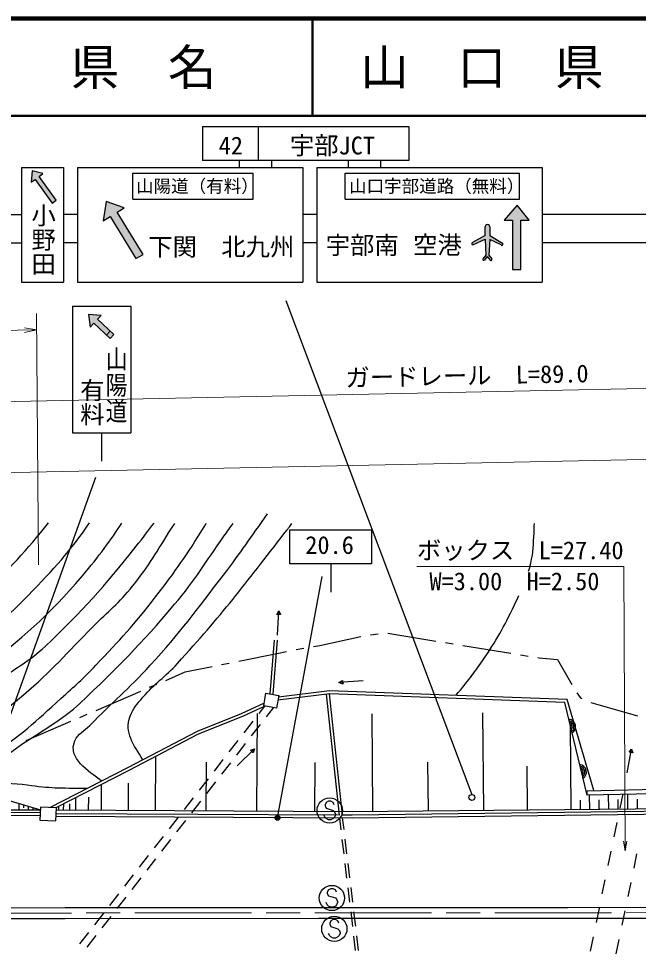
# Model space of a CAD drawing. Units: millimetres, scale not verified. Extents: x 40000 to 680000, y 20000 to 380000.
# Drawn here: x 302798 to 366456, y 284137 to 380000 of the extents above; entities that cross this region are included whole.
import ezdxf
from ezdxf.enums import TextEntityAlignment as Align

# ---------------------------------------------------------------- set-up
doc = ezdxf.new("R2010")
doc.units = ezdxf.units.MM
doc.header["$LTSCALE"] = 1000
doc.header["$PDMODE"] = 32
doc.header["$PDSIZE"] = 500
doc.linetypes.add('CHAIN', pattern=[18.5, 12, -1.5, 3.5, -1.5])
for name, color, linetype, lineweight in [('M-BGD', 7, 'Continuous', 25), ('M-BMK', 2, 'CHAIN', 13), ('M-BMK-ROW', 30, 'Continuous', 25), ('M-STR-HTXT', 7, 'Continuous', 13), ('M-STR-STR1', 1, 'Continuous', 25), ('M-STR-STRC', 7, 'Continuous', 25), ('M-TTL', 2, 'Continuous', 140), ('M-TTL-LINE', 7, 'Continuous', 50)]:
    doc.layers.add(name, color=color, linetype=linetype, lineweight=lineweight)
doc.layers.add('M-BMK-HTXT', color=7, linetype='Continuous')
doc.layers.add('M-TTL-TXT', color=7, linetype='Continuous')
doc.styles.add('@ＭＳ ゴシック', font='')
doc.styles.add('ＭＳ ゴシック', font='')
doc.styles.get('@ＭＳ ゴシック').set_extended_font_data('@MS Gothic')
doc.styles.get('ＭＳ ゴシック').set_extended_font_data('MS Gothic')

# ---------------------------------------------------------------- blocks, each defined once
blk = doc.blocks.new('open_arrow')
at = {"color": 0, "linetype": 'Continuous', "lineweight": -2}
blk.add_lwpolyline([(7.5, 1.25), (0, 0), (7.5, -1.25)], dxfattribs=at)

msp = doc.modelspace()

# ---------------------------------------------------------------- hatches: boundary and pattern name
at = {"layer": 'M-STR-STRC'}
for points in [[(306238, 361050), (306644, 361342), (304891, 363777), (305297, 364069), (304182, 364374), (304080, 363193), (304485, 363485)], [(314851, 355332), (315572, 355776), (312910, 360099), (313631, 360542), (311786, 361193), (311469, 359212), (312190, 359655)], [(353533, 354219), (354379, 354219), (354379, 359295), (355225, 359295), (353996, 360816), (352687, 359295), (353533, 359295)], [(351415, 355298), (351415, 355298), (351115, 355704), (351203, 357315), (352382, 356736, 0.42104), (352528, 356773, 0.42104), (352488, 356917), (352488, 356917), (351199, 357707), (351199, 358605, -0.00044), (351199, 358604), (351199, 358604), (351199, 358605), (351199, 358605, -0.00043), (351199, 358604), (351199, 358604), (351199, 358605, -0.00043), (351199, 358604), (351199, 358604), (351199, 358605), (351199, 358605, -0.00043), (351199, 358604), (351199, 358604), (351199, 358605), (351199, 358605, -0.00042), (351199, 358604), (351199, 358604), (351199, 358605, -0.00042), (351199, 358604), (351199, 358604), (351199, 358605), (351199, 358605, -0.00042), (351199, 358604), (351199, 358604), (351199, 358605), (351199, 358605, -0.00041), (351199, 358604), (351199, 358604), (351199, 358605), (351199, 358605, -0.00041), (351199, 358604), (351199, 358604), (351199, 358605), (351199, 358605, -0.00041), (351199, 358604), (351199, 358604), (351199, 358605), (351199, 358605, -0.0004), (351199, 358604), (351199, 358604), (351199, 358605), (351199, 358605, -0.0004), (351199, 358604), (351199, 358604), (351199, 358605), (351199, 358605, -0.0004), (351199, 358604), (351199, 358604), (351199, 358605), (351199, 358605, -0.00039), (351199, 358604), (351199, 358604), (351199, 358605), (351199, 358605, -0.00039), (351199, 358604), (351199, 358604), (351199, 358605, -0.00039), (351199, 358604), (351199, 358604), (351199, 358605), (351199, 358605, -0.00039), (351199, 358604), (351199, 358604), (351199, 358605), (351199, 358605, -0.00038), (351199, 358604), (351199, 358604), (351199, 358605), (351199, 358605, -0.00038), (351199, 358604), (351199, 358604), (351199, 358605), (351199, 358605, -0.00038), (351199, 358604), (351199, 358604), (351199, 358605), (351199, 358605, -0.00037), (351199, 358604), (351199, 358604), (351199, 358605, -0.00037), (351199, 358604), (351199, 358604), (351199, 358605), (351199, 358605, -0.00037), (351199, 358604), (351199, 358604), (351199, 358605), (351199, 358605, -0.00037), (351199, 358604), (351199, 358604), (351199, 358605), (351199, 358605, -0.00036), (351199, 358604), (351199, 358604), (351199, 358605, -0.00036), (351199, 358604), (351199, 358604), (351199, 358605), (351199, 358605, -0.00036), (351199, 358604), (351199, 358604), (351199, 358605), (351199, 358605, -0.00036), (351199, 358604), (351199, 358604), (351199, 358605, -0.00035), (351199, 358604), (351199, 358604), (351199, 358605), (351199, 358605, -0.00035), (351199, 358604), (351199, 358604), (351199, 358605), (351199, 358605, -0.00035), (351199, 358604), (351199, 358604), (351199, 358605), (351199, 358605, -0.00035), (351199, 358604), (351199, 358604), (351199, 358605), (351199, 358605, -0.00034), (351199, 358604), (351199, 358604), (351199, 358605), (351199, 358605, -0.00034), (351199, 358604), (351199, 358604), (351199, 358607), (351199, 358607, 0.99076), (350717, 358607), (350717, 358607), (350717, 358602), (350717, 357704), (349408, 356977), (349408, 356977, 0.42104), (349362, 356834, 0.42104), (349506, 356792), (349506, 356792), (350708, 357320), (350793, 355704), (350484, 355298, 0.96636), (350656, 355188), (350656, 355188), (350938, 355547)], [(312577, 347534), (310890, 349097), (311266, 349504), (309988, 349589), (310136, 348283), (310513, 348690), (312201, 347128)]]:
    msp.add_hatch(color=256, dxfattribs=at).paths.add_polyline_path(points)

# ---------------------------------------------------------------- linework, layer by layer
at = {"layer": 'M-BGD'}
for p, q in [((329320, 318771), (329528, 319135)), ((329694, 318751), (329320, 318771)), ((329391, 316639), (329528, 319135)), ((329528, 319135), (329694, 318751)), ((328644, 310590), (329088, 316136)), ((328943, 310566), (329387, 316112)), ((335704, 311763), (336066, 311975)), ((338199, 311925), (335704, 311763)), ((336090, 311601), (335704, 311763)), ((336066, 311975), (336090, 311601)), ((336053, 298131), (334732, 310609)), ((335751, 298132), (334434, 310577)), ((361200, 300191), (358919, 309716)), ((361901, 300663), (359150, 310008)), ((327505, 308582), (328098, 309343)), ((328265, 308255), (328986, 309182)), ((325970, 306609), (326891, 307792)), ((327279, 298573), (327328, 308572)), ((339193, 298543), (339105, 308543)), ((350582, 298643), (350494, 308642)), ((326730, 306282), (327651, 307466)), ((359552, 298721), (359476, 307388)), ((324435, 304635), (325356, 305819)), ((325195, 304309), (326116, 305493)), ((325241, 303196), (327028, 304944)), ((326629, 304816), (327028, 304944)), ((327028, 304944), (326891, 304548)), ((365319, 302473), (365767, 304933)), ((365515, 304597), (365767, 304933)), ((365767, 304933), (365884, 304530)), ((316861, 298624), (316888, 304179)), ((326891, 304548), (326629, 304816)), ((365884, 304530), (365515, 304597)), ((322070, 298598), (322095, 303598)), ((322900, 302662), (323821, 303846)), ((323660, 302336), (324581, 303520)), ((333236, 298543), (333260, 303543)), ((344887, 298593), (344843, 303593)), ((355067, 298682), (355028, 303167)), ((311306, 298651), (311319, 301286)), ((314084, 298637), (314097, 301415)), ((321365, 300689), (322286, 301873)), ((322125, 300363), (323046, 301547)), ((361468, 298738), (361455, 300197)), ((363412, 298755), (363399, 300238)), ((365385, 298772), (365372, 300281)), ((302827, 299341), (302826, 298687)), ((303307, 299199), (303306, 298872)), ((307419, 298670), (307422, 299265)), ((308045, 298667), (308048, 299293)), ((308671, 298664), (308677, 299916)), ((309988, 298657), (309995, 299975)), ((319830, 298716), (320751, 299900)), ((320590, 298389), (321511, 299573)), ((360510, 298729), (360502, 299687)), ((362440, 298746), (362431, 299718)), ((364398, 298764), (364390, 299750)), ((366386, 298781), (366377, 299782)), ((287036, 298722), (305053, 298682)), ((303786, 299057), (303785, 298684)), ((304266, 298915), (304265, 298729)), ((335751, 298132), (306642, 298287)), ((306919, 298673), (306920, 298970)), ((318295, 296743), (319216, 297927)), ((319054, 296416), (319975, 297600)), ((335926, 296636), (335783, 297832)), ((336227, 296648), (336081, 297866)), ((316760, 294769), (317681, 295953)), ((317519, 294443), (318440, 295627)), ((336224, 294154), (336045, 295643)), ((336525, 294166), (336346, 295655)), ((315224, 292796), (316146, 293980)), ((315984, 292470), (316905, 293654)), ((336523, 291672), (336344, 293161)), ((336823, 291684), (336644, 293173)), ((313689, 290823), (314610, 292007)), ((314449, 290497), (315370, 291681)), ((336821, 289189), (336642, 290679)), ((337121, 289202), (336943, 290691)), ((312154, 288850), (313075, 290034)), ((312914, 288524), (313835, 289708)), ((310619, 286877), (311540, 288061)), ((311379, 286550), (312300, 287734)), ((337119, 286707), (336940, 288197)), ((337420, 286719), (337241, 288209)), ((309084, 284904), (310005, 286088)), ((309844, 284577), (310765, 285761)), ((337417, 284225), (337238, 285714)), ((337718, 284237), (337539, 285727))]:
    msp.add_line(p, q, dxfattribs=at)
for points in [[(247207, 309819), (259025, 312834), (294758, 301730), (305053, 298682)], [(358919, 309716), (334759, 310618), (329434, 309947)], [(359150, 310008), (334745, 310919), (329490, 310256)], [(328019, 309637), (325669, 308557), (321123, 306720), (313977, 303003), (306023, 298912)], [(328098, 309343), (325788, 308281), (321249, 306448), (314115, 302736), (306618, 298880)], [(305013, 298075), (279513, 298215), (247174, 298336), (180478, 299633), (118959, 300709), (101072, 302395), (79474, 302737)], [(305022, 298375), (279514, 298515), (247177, 298636), (239082, 298793)], [(369761, 298252), (337052, 297825), (306633, 297987), (306627, 297987)], [(306663, 298674), (337082, 298524), (369767, 298810)], [(369764, 298552), (337051, 298125), (336053, 298131)], [(69226, 291712), (69227, 291712), (90894, 291688), (119119, 291321), (149826, 290520), (159158, 290356), (184931, 289903), (223837, 289220), (259220, 288599), (269373, 288605), (292454, 288619), (307567, 288628), (333645, 288643), (359215, 288658), (369373, 288664), (384416, 288673), (415494, 288691), (448213, 288710), (469376, 288536), (473971, 288454), (504916, 287903), (530999, 287439), (557963, 286959), (568072, 286780)], [(69232, 290612), (90886, 290588), (119098, 290221), (149802, 289420), (159138, 289256), (184912, 288803), (223817, 288121), (259211, 287499), (269374, 287505), (292455, 287519), (307568, 287528), (333646, 287543), (359216, 287558), (369374, 287564), (384416, 287573), (415494, 287591), (448209, 287610), (469367, 287436), (473951, 287354), (504896, 286803), (530979, 286339), (557944, 285860), (568053, 285680)]]:
    msp.add_lwpolyline(points, dxfattribs=at)
for points in [[(328206, 310670), (329522, 310430), (329285, 309128), (327969, 309367)], [(369655, 300372), (361200, 300191), (361190, 300648), (369645, 300829)], [(304983, 297627), (306603, 297541), (306674, 298877), (305053, 298963)]]:
    msp.add_lwpolyline(points, close=True, dxfattribs=at)
for centre, radius, start, end in [((359196, 307215), 812, 306.08723, 80.8475), ((359196, 307215), 650, 312.20301, 74.73171), ((359196, 307215), 488, 323.3357, 63.59902), ((359196, 307215), 325, 357.52499, 29.40973), ((360314, 302547), 812, 306.08723, 80.8475), ((360314, 302547), 650, 312.20301, 74.73171), ((360314, 302547), 488, 323.3357, 63.59902), ((360314, 302547), 325, 357.52499, 29.40973)]:
    msp.add_arc(centre, radius, start, end, dxfattribs=at)
for points, knots in [([(311323, 301638), (309993, 302642), (307774, 304006), (308577, 305770), (308934, 306555), (309502, 306747), (310105, 307363), (312501, 309806), (314007, 311015), (316321, 313537), (319473, 316974), (320999, 319113), (323836, 322815), (325677, 325217), (326604, 326639), (328373, 329095)], [0, 0, 0, 0, 1, 1, 1, 2, 2, 2, 3, 3, 3, 4, 4, 4, 5, 5, 5, 5]), ([(273606, 308303), (278706, 308992), (280515, 308949), (284609, 310520), (285735, 310952), (286436, 311077), (287452, 311728), (292231, 314791), (294851, 316693), (298934, 320636), (301862, 323464), (303644, 325353), (305849, 328178)], [0, 0, 0, 0, 1, 1, 1, 2, 2, 2, 3, 3, 3, 4, 4, 4, 4]), ([(277791, 307002), (281972, 307607), (283479, 307719), (286871, 309019), (289320, 309958), (290640, 310642), (292903, 311967), (295052, 313224), (296168, 314084), (298126, 315623), (300456, 317455), (301698, 318577), (303761, 320705), (306458, 323488), (308083, 325271), (310071, 328165)], [0, 0, 0, 0, 1, 1, 1, 2, 2, 2, 3, 3, 3, 4, 4, 4, 5, 5, 5, 5]), ([(282350, 305586), (284651, 305817), (285404, 305897), (287302, 306378), (289249, 306871), (290345, 307212), (292145, 308101), (295018, 309521), (296326, 310858), (298819, 312872), (303201, 316413), (305693, 318443), (309346, 322733), (311061, 324746), (312272, 326417), (313393, 328155)], [0, 0, 0, 0, 1, 1, 1, 2, 2, 2, 3, 3, 3, 4, 4, 4, 5, 5, 5, 5]), ([(287378, 304024), (291196, 305048), (292839, 305361), (295758, 307326), (298011, 308844), (298831, 310250), (300912, 311995), (302639, 313444), (303873, 313933), (305510, 315482), (309455, 319216), (311495, 321512), (314864, 325773), (315561, 326655), (316156, 327417), (316702, 328146)], [0, 0, 0, 0, 1, 1, 1, 2, 2, 2, 3, 3, 3, 4, 4, 4, 5, 5, 5, 5]), ([(290674, 302999), (292153, 303452), (292621, 303608), (293809, 304144), (295163, 304755), (295862, 305224), (297117, 306019), (299637, 307615), (301018, 308581), (303301, 310502), (306286, 313016), (307677, 314738), (310428, 317506), (312034, 319122), (313072, 319907), (314503, 321680), (316245, 323839), (316968, 325239), (318480, 327565), (318608, 327763), (318734, 327954), (318858, 328139)], [0, 0, 0, 0, 1, 1, 1, 2, 2, 2, 3, 3, 3, 4, 4, 4, 5, 5, 5, 6, 6, 6, 7, 7, 7, 7]), ([(294755, 301731), (297245, 302815), (298041, 303240), (300020, 304434), (303069, 306272), (304489, 307749), (307140, 310124), (308582, 311415), (309399, 312135), (310726, 313543), (313224, 316196), (314641, 317681), (316866, 320567), (318955, 323276), (320053, 324857), (321851, 327767), (321927, 327891), (322000, 328011), (322072, 328130)], [0, 0, 0, 0, 1, 1, 1, 2, 2, 2, 3, 3, 3, 4, 4, 4, 5, 5, 5, 6, 6, 6, 6]), ([(309819, 300864), (306948, 300908), (306054, 300855), (303683, 301231), (302358, 301441), (300570, 301250), (300317, 301910), (299457, 304156), (305776, 306479), (309082, 309619), (313074, 313411), (315261, 315610), (318824, 319808), (321004, 322377), (321929, 324049), (323876, 326798), (324238, 327309), (324542, 327721), (324828, 328122)], [0, 0, 0, 0, 1, 1, 1, 2, 2, 2, 3, 3, 3, 4, 4, 4, 5, 5, 5, 6, 6, 6, 6]), ([(315544, 303818), (314634, 305372), (313620, 306600), (314255, 308313), (314572, 309167), (314974, 309549), (315563, 310245), (316815, 311726), (317798, 312291), (319105, 313724), (323689, 318748), (326000, 321796), (330155, 327180), (330408, 327509), (330647, 327814), (330874, 328104)], [0, 0, 0, 0, 1, 1, 1, 2, 2, 2, 3, 3, 3, 4, 4, 4, 5, 5, 5, 5]), ([(355186, 323205), (355261, 323459), (355333, 323730), (355403, 324024), (355689, 325220), (355683, 325926), (355739, 327155), (355755, 327493), (355769, 327807), (355781, 328106)], [0, 0, 0, 0, 1, 1, 1, 2, 2, 2, 3, 3, 3, 3]), ([(347711, 310435), (349061, 312050), (349445, 312562), (350445, 314006), (351913, 316126), (352610, 317410), (353723, 319736), (353891, 320087), (354045, 320404), (354188, 320705)], [0, 0, 0, 0, 1, 1, 1, 2, 2, 2, 3, 3, 3, 3])]:
    msp.add_open_spline(points, degree=3, knots=knots, dxfattribs=at)
at = {"layer": 'M-BMK'}
msp.add_line((259216, 288049), (459216, 288167), dxfattribs=at)
at = {"layer": 'M-BMK-ROW'}
for p, q in [((333734, 315570), (337962, 316488)), ((338945, 316669), (339739, 316770)), ((340730, 316828), (345665, 316027)), ((333070, 315463), (333734, 315570)), ((346652, 315867), (347442, 315738)), ((348429, 315578), (353364, 314777)), ((325415, 313971), (329331, 314764)), ((329331, 314764), (330315, 314963)), ((331295, 315162), (331682, 315240)), ((331682, 315240), (332082, 315305)), ((354351, 314617), (355141, 314489)), ((323650, 313613), (324435, 313772)), ((356128, 314329), (356253, 314308)), ((356253, 314308), (358155, 314123)), ((358155, 314123), (359630, 311554)), ((317905, 311991), (319909, 312856)), ((319909, 312856), (322670, 313415)), ((316253, 311277), (316987, 311594)), ((310744, 308899), (315334, 310881)), ((360143, 310696), (360482, 310215)), ((360482, 310215), (360668, 310116)), ((361573, 309701), (366383, 308336)), ((303583, 305808), (308173, 307789)), ((309091, 308186), (309826, 308503))]:
    msp.add_line(p, q, dxfattribs=at)
at = {"layer": 'M-STR-HTXT'}
for p, q in [((304826, 323852), (304645, 349696)), ((304656, 348004), (68941, 344052)), ((304656, 348004), (303402, 348233)), ((304656, 348004), (303411, 347733)), ((383318, 342337), (294203, 340478)), ((568999, 338903), (69026, 328473))]:
    msp.add_line(p, q, dxfattribs=at)
msp.add_lwpolyline([(365103, 294462), (364963, 323693), (343713, 323693)], dxfattribs=at)
at = {"layer": 'M-STR-STR1'}
for p, q in [((364588, 298846), (364893, 300314)), ((363977, 295908), (364282, 297377)), ((363366, 292971), (363671, 294440)), ((366014, 292698), (366319, 294167)), ((362755, 290034), (363060, 291503)), ((365403, 289761), (365708, 291230)), ((362144, 287097), (362450, 288566)), ((364792, 286824), (365097, 288293)), ((361533, 284160), (361839, 285628)), ((364181, 283887), (364486, 285356))]:
    msp.add_line(p, q, dxfattribs=at)
at = {"layer": 'M-STR-STRC'}
for p, q in [((321685, 368916), (342864, 368916)), ((321685, 368916), (321685, 365416)), ((327419, 368916), (327419, 365416)), ((342864, 368916), (342864, 365416)), ((342864, 365416), (321685, 365416)), ((325455, 365416), (325455, 364711)), ((328768, 365416), (328768, 364711)), ((336641, 365416), (336641, 364711)), ((339954, 365416), (339954, 364711)), ((303095, 364711), (303095, 352901)), ((303095, 364711), (307404, 364711)), ((304182, 364374), (304080, 363193)), ((305297, 364069), (304182, 364374)), ((307404, 364711), (307404, 352901)), ((308841, 364711), (331986, 364711)), ((308841, 364711), (308841, 352901)), ((331986, 364711), (331986, 352901)), ((333423, 364711), (356568, 364711)), ((333423, 364711), (333423, 352901)), ((356568, 364711), (356568, 352901)), ((304080, 363193), (304485, 363485)), ((304485, 363485), (306238, 361050)), ((304891, 363777), (305297, 364069)), ((306644, 361342), (304891, 363777)), ((314524, 361436), (314524, 364105)), ((314524, 364105), (326899, 364105)), ((326899, 361436), (326899, 364105)), ((336348, 364105), (354243, 364105)), ((336348, 361436), (336348, 364105)), ((354243, 361436), (354243, 364105)), ((314524, 361436), (326899, 361436)), ((336348, 361436), (354243, 361436)), ((306238, 361050), (306644, 361342)), ((311786, 361193), (311469, 359212)), ((313631, 360542), (311786, 361193)), ((312910, 360099), (313631, 360542)), ((353996, 360816), (352687, 359295)), ((355225, 359295), (353996, 360816)), ((297709, 359859), (303095, 359859)), ((308841, 359859), (307404, 359859)), ((311469, 359212), (312190, 359655)), ((312190, 359655), (314851, 355332)), ((315572, 355776), (312910, 360099)), ((333423, 359859), (331986, 359859)), ((369896, 359859), (356568, 359859)), ((350717, 357704), (350717, 358628)), ((351199, 358630), (351199, 357707)), ((352687, 359295), (353533, 359295)), ((353533, 359295), (353533, 354219)), ((354379, 354219), (354379, 359295)), ((354379, 359295), (355225, 359295)), ((350717, 357704), (349408, 356977)), ((351199, 357707), (352488, 356917)), ((297709, 356953), (303095, 356953)), ((308841, 356953), (307404, 356953)), ((333423, 356953), (331986, 356953)), ((349506, 356792), (350708, 357320)), ((350708, 357320), (350793, 355704)), ((351203, 357315), (351115, 355704)), ((352382, 356736), (351203, 357315)), ((369896, 356953), (356568, 356953)), ((314851, 355332), (315572, 355776)), ((350793, 355704), (350484, 355298)), ((351115, 355704), (351415, 355298)), ((350938, 355547), (350656, 355188)), ((350938, 355547), (351235, 355192)), ((353533, 354219), (354379, 354219)), ((303095, 352901), (307404, 352901)), ((308841, 352901), (331986, 352901)), ((333423, 352901), (356568, 352901)), ((330235, 351019), (349340, 300264)), ((308313, 350434), (314313, 350434)), ((308313, 350434), (308313, 337434)), ((314313, 350434), (314313, 337434)), ((311266, 349504), (309988, 349589)), ((309988, 349589), (310136, 348283)), ((311266, 349504), (310890, 349097)), ((310890, 349097), (312577, 347534)), ((310136, 348283), (310513, 348690)), ((310513, 348690), (312201, 347128)), ((312211, 347874), (311834, 347467)), ((312201, 347128), (312577, 347534)), ((308313, 337434), (314313, 337434)), ((311313, 337434), (311313, 334502)), ((298452, 298696), (310723, 332859)), ((330657, 327470), (339057, 327470)), ((330657, 323970), (330657, 327470)), ((339057, 327470), (339057, 323970)), ((339057, 323970), (330657, 323970)), ((334857, 323970), (334857, 321039)), ((329387, 297866), (333971, 322658)), ((334395, 299440), (334277, 299203)), ((334277, 299203), (334277, 299085)), ((334632, 299558), (334395, 299440)), ((334868, 299558), (334632, 299558)), ((335104, 299440), (334868, 299558)), ((335222, 299203), (335104, 299440)), ((334277, 297903), (334159, 298140)), ((334277, 299085), (334395, 298849)), ((334395, 298849), (335104, 298613)), ((335104, 298613), (335222, 298494)), ((335222, 298494), (335341, 298258)), ((335341, 298140), (335222, 297903)), ((335341, 298258), (335341, 298140)), ((334395, 297785), (334277, 297903)), ((334632, 297667), (334395, 297785)), ((334868, 297667), (334632, 297667)), ((335104, 297785), (334868, 297667)), ((335222, 297903), (335104, 297785)), ((334858, 290566), (334622, 290448)), ((335094, 290566), (334858, 290566)), ((335331, 290448), (335094, 290566)), ((334622, 290448), (334503, 290212)), ((334503, 290212), (334503, 290094)), ((334503, 290094), (334622, 289857)), ((334622, 289857), (335331, 289621)), ((335449, 290212), (335331, 290448)), ((335331, 289621), (335449, 289503)), ((334503, 288912), (334385, 289148)), ((334622, 288794), (334503, 288912)), ((334858, 288675), (334622, 288794)), ((335094, 288675), (334858, 288675)), ((335331, 288794), (335094, 288675)), ((335449, 288912), (335331, 288794)), ((335449, 289503), (335567, 289266)), ((335567, 289148), (335449, 288912)), ((335567, 289266), (335567, 289148)), ((334872, 287278), (334753, 287041)), ((334753, 287041), (334753, 286923)), ((334753, 286923), (334872, 286687)), ((335108, 287396), (334872, 287278)), ((334872, 286687), (335581, 286451)), ((335344, 287396), (335108, 287396)), ((335581, 287278), (335344, 287396)), ((335699, 287041), (335581, 287278)), ((334753, 285741), (334635, 285978)), ((334872, 285623), (334753, 285741)), ((335581, 286451), (335699, 286332)), ((335699, 285741), (335581, 285623)), ((335699, 286332), (335817, 286096)), ((335817, 285978), (335699, 285741)), ((335817, 286096), (335817, 285978)), ((335108, 285505), (334872, 285623)), ((335344, 285505), (335108, 285505)), ((335581, 285623), (335344, 285505))]:
    msp.add_line(p, q, dxfattribs=at)
for centre, radius in [((349353, 299959), 305), ((334750, 298613), 1300), ((329387, 297866), 150), ((329387, 297866), 120), ((329387, 297866), 90), ((329387, 297866), 60), ((329387, 297866), 30), ((334976, 289621), 1300), ((335226, 286451), 1300)]:
    msp.add_circle(centre, radius, dxfattribs=at)
for centre, radius, start, end in [((350958, 358605), 241, 359.89987, 180.56358), ((349455, 356883), 105, 116.42571, 299.09138), ((352437, 356825), 105, 238.4423, 61.10797), ((350572, 355246), 102, 148.76951, 325.53331), ((351322, 355249), 104, 213.12861, 27.70682)]:
    msp.add_arc(centre, radius, start, end, dxfattribs=at)
msp.add_point((329387, 297866), dxfattribs=at)
at = {"layer": 'M-TTL'}
msp.add_line((680000, 380000), (40000, 380000), dxfattribs=at)
at = {"layer": 'M-TTL-LINE'}
for p, q in [((333000, 380000), (333000, 370000)), ((40000, 370000), (680000, 370000))]:
    msp.add_line(p, q, dxfattribs=at)

# ---------------------------------------------------------------- block references
at = {"layer": 'M-STR-HTXT', "xscale": 133, "yscale": 133, "rotation": 90.3}
msp.add_blockref('open_arrow', (365103, 294462), dxfattribs=at)

# ---------------------------------------------------------------- texts
at = {"layer": 'M-BMK-HTXT', "style": '@ＭＳ ゴシック'}
msp.add_text('有料', height=1833, rotation=270, dxfattribs=at).set_placement((308867, 340588), align=Align.BOTTOM_CENTER)
at = {"layer": 'M-STR-HTXT', "style": 'ＭＳ ゴシック'}
msp.add_text('ガードレール\u3000L=89.0', height=1833, rotation=1.055, dxfattribs=at).set_placement((348882, 341849), align=Align.BOTTOM_CENTER)
msp.add_text('ボックス\u3000L=27.40', height=1833, dxfattribs=at).set_placement((343713, 323893), align=Align.BOTTOM_LEFT)
msp.add_text('W=3.00\u3000H=2.50', height=1833, dxfattribs=at).set_placement((353728, 320705), align=Align.BOTTOM_CENTER)
at = {"layer": 'M-STR-STRC', "style": 'ＭＳ ゴシック'}
for s, height, p in [('宇部JCT', 1833, (335031, 366959)), ('42', 1833, (324593, 366959)), ('山陽道（有料）', 1320, (321160, 362789)), ('山口宇部道路（無料）', 1320, (345742, 362789)), ('下関\u3000北九州', 1833, (323614, 356545)), ('宇部南', 1833, (338091, 356718)), ('空港', 1833, (345825, 356744))]:
    msp.add_text(s, height=height, dxfattribs=at).set_placement(p, align=Align.MIDDLE_CENTER)
at = {"layer": 'M-STR-STRC', "style": '@ＭＳ ゴシック'}
msp.add_text('小野田', height=1833, rotation=270, dxfattribs=at).set_placement((305330, 357300), align=Align.MIDDLE_CENTER)
at = {"layer": 'M-STR-STRC', "style": '@ＭＳ ゴシック', "width": 1.2}
msp.add_text('山陽道', height=1629, rotation=270, dxfattribs=at).set_placement((311522, 346365), align=Align.BOTTOM_LEFT)
at = {"layer": 'M-STR-STRC', "style": 'ＭＳ ゴシック'}
msp.add_text('20.6', height=1833, dxfattribs=at).set_placement((332244, 324434), align=Align.BOTTOM_LEFT)
at = {"layer": 'M-TTL-TXT', "style": 'ＭＳ ゴシック'}
for s, p in [('県\u3000名', (315625, 375000)), ('山\u3000口\u3000県', (350375, 375000))]:
    msp.add_text(s, height=3666, dxfattribs=at).set_placement(p, align=Align.MIDDLE_CENTER)

doc.saveas('drawing.dxf')
